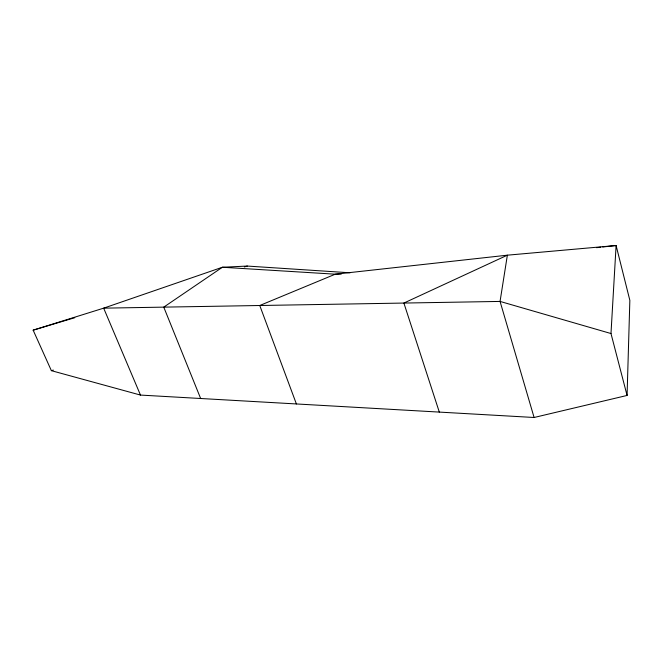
<?xml version="1.0" encoding="UTF-8"?>
<svg xmlns="http://www.w3.org/2000/svg" width="663" height="663" viewBox="0 0 663 663"><rect width="100%" height="100%" fill="white"/><g stroke="black" fill="none" stroke-linecap="round" stroke-linejoin="round"><path stroke-width="0.99" d="M627.074 395.446L629.85 300.339L616.101 245.509L507.369 255.18L335.279 274.192L222.378 267.255L103.668 308.154L33.15 330.166L51.366 370.658L140.481 395.073L534.096 417.491L627.074 395.446L610.988 333.539L616.101 245.509L602.742 246.992M33.15 330.166L74.795 317.701M244.332 266.949L247.307 266.062L350.064 272.791M51.366 370.658L53.347 370.087M596.584 247.672L600.686 247.216M247.307 266.062L222.378 267.255L163.761 307.135L200.649 398.496M341.304 274.059L335.279 274.192L259.755 305.502L296.394 403.949M610.988 333.539L500.059 301.425L103.668 308.154L140.481 395.073M439.312 412.088L403.891 303.057L507.369 255.18L500.059 301.425L534.096 417.491"/></g></svg>
